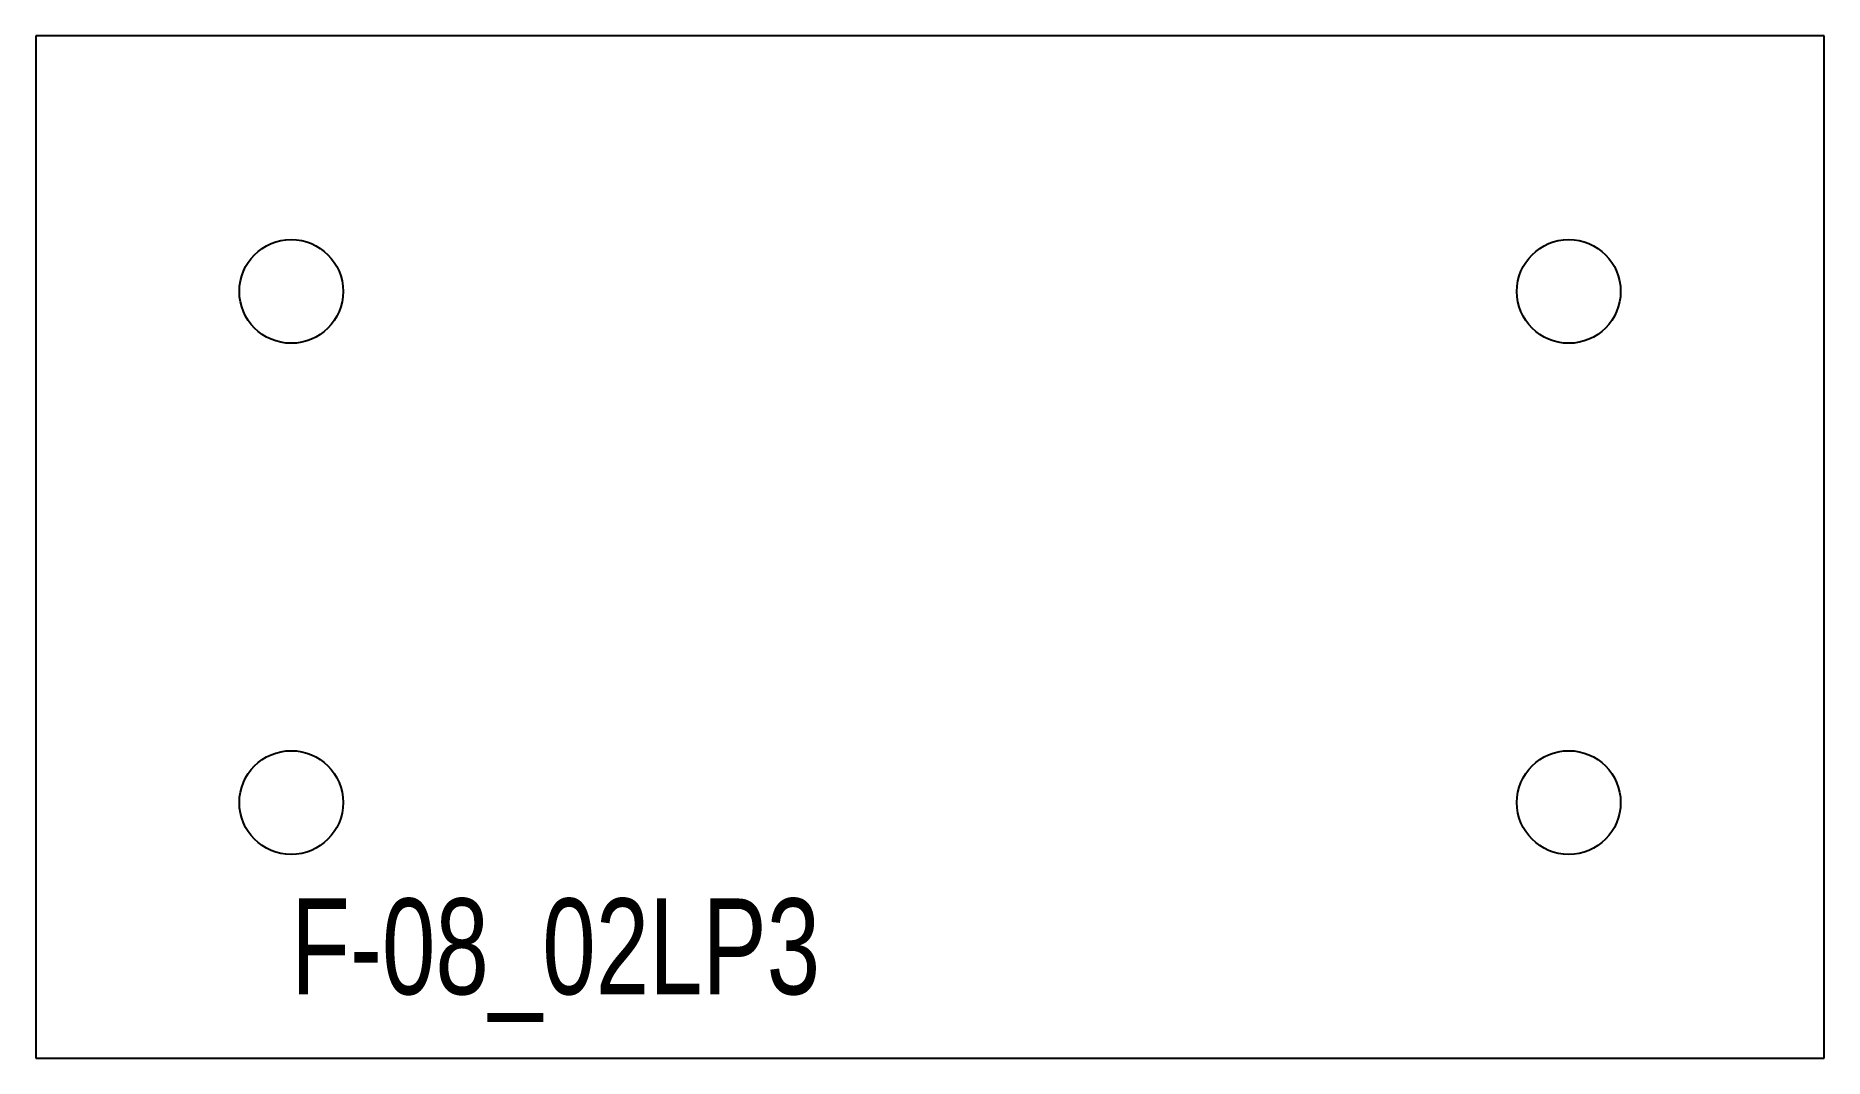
# Model space of a CAD drawing. Extents: x 0 to 14, y 0 to 8.
import ezdxf

# ---------------------------------------------------------------- set-up
doc = ezdxf.new("R2010")
doc.units = 0
doc.header["$MEASUREMENT"] = 0
for name, color, linetype in [('13', 3, 'CONTINUOUS'), ('BURN', 1, 'CONTINUOUS'), ('SCRIBE', 1, 'CONTINUOUS')]:
    doc.layers.add(name, color=color, linetype=linetype)

msp = doc.modelspace()

# ---------------------------------------------------------------- linework, layer by layer
at = {"layer": '13'}
for centre in [(2, 6), (12, 6), (2, 2), (12, 2)]:
    msp.add_circle(centre, 0.406, dxfattribs=at)
at = {"layer": 'BURN'}
for p, q in [((14, 8), (0, 8)), ((0, 8), (0, 0)), ((14, 0), (14, 8)), ((0, 0), (14, 0))]:
    msp.add_line(p, q, dxfattribs=at)

# ---------------------------------------------------------------- texts
at = {"layer": 'SCRIBE', "width": 0.75}
msp.add_text('F-08_02LP3', height=0.75, dxfattribs=at).set_placement((2, 0.5))

doc.saveas('drawing.dxf')
